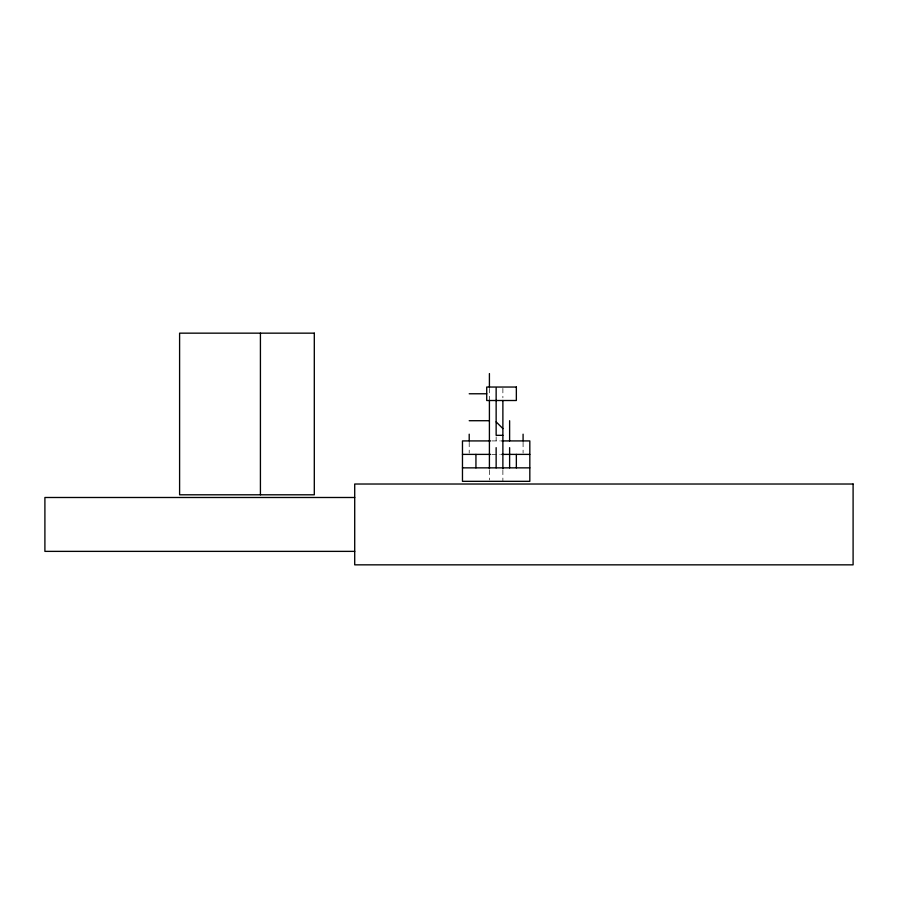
<?xml version="1.0" encoding="UTF-8"?>
<svg xmlns="http://www.w3.org/2000/svg" width="898" height="898" viewBox="0 0 898 898"><rect width="100%" height="100%" fill="white"/><g stroke="black" fill="none" stroke-linecap="round" stroke-linejoin="round"><path stroke-width="0.67" stroke-dasharray="4.49 3.37" d="M491.936 440.918L500.354 440.918M491.936 454.388L500.354 454.388M523.085 442.265L523.085 453.041M502.88 388.385L502.88 397.814M502.88 470.182L502.88 481.328M496.145 436.877L496.145 440.918M489.41 388.385L489.41 400.508M489.41 470.182L489.41 479.936M469.205 442.265L469.205 453.041"/><path stroke-width="1.35" d="M469.205 393.773L486.716 393.773M469.205 420.713L489.41 420.713M502.88 435.328L496.145 435.328L496.145 388.183M490.533 440.918L462.47 440.918L462.47 481.328L529.82 481.328L529.82 440.918L501.758 440.918M462.47 454.388L490.533 454.388M501.758 454.388L529.82 454.388M462.47 467.858L529.82 467.858M354.71 497.492L44.9 497.492L44.9 551.372L354.71 551.372M496.145 421.858L502.88 428.593M523.085 434.183L523.085 440.918M516.35 454.388L516.35 467.858M509.615 420.713L509.615 440.918M509.615 447.653L509.615 467.858M502.88 400.508L502.88 468.79M496.145 447.653L496.145 467.858M489.41 373.568L489.41 387.038M489.41 400.508L489.41 468.79M475.94 454.388L475.94 467.858M469.205 434.183L469.205 440.918M260.42 333.158L260.42 494.798M314.3 333.158L179.6 333.158L179.6 494.798L314.3 494.798L314.3 333.158M516.35 387.038L486.716 387.038L486.716 400.508L516.35 400.508L516.35 387.038M853.1 484.022L354.71 484.022L354.71 564.842L853.1 564.842L853.1 484.022"/></g></svg>
